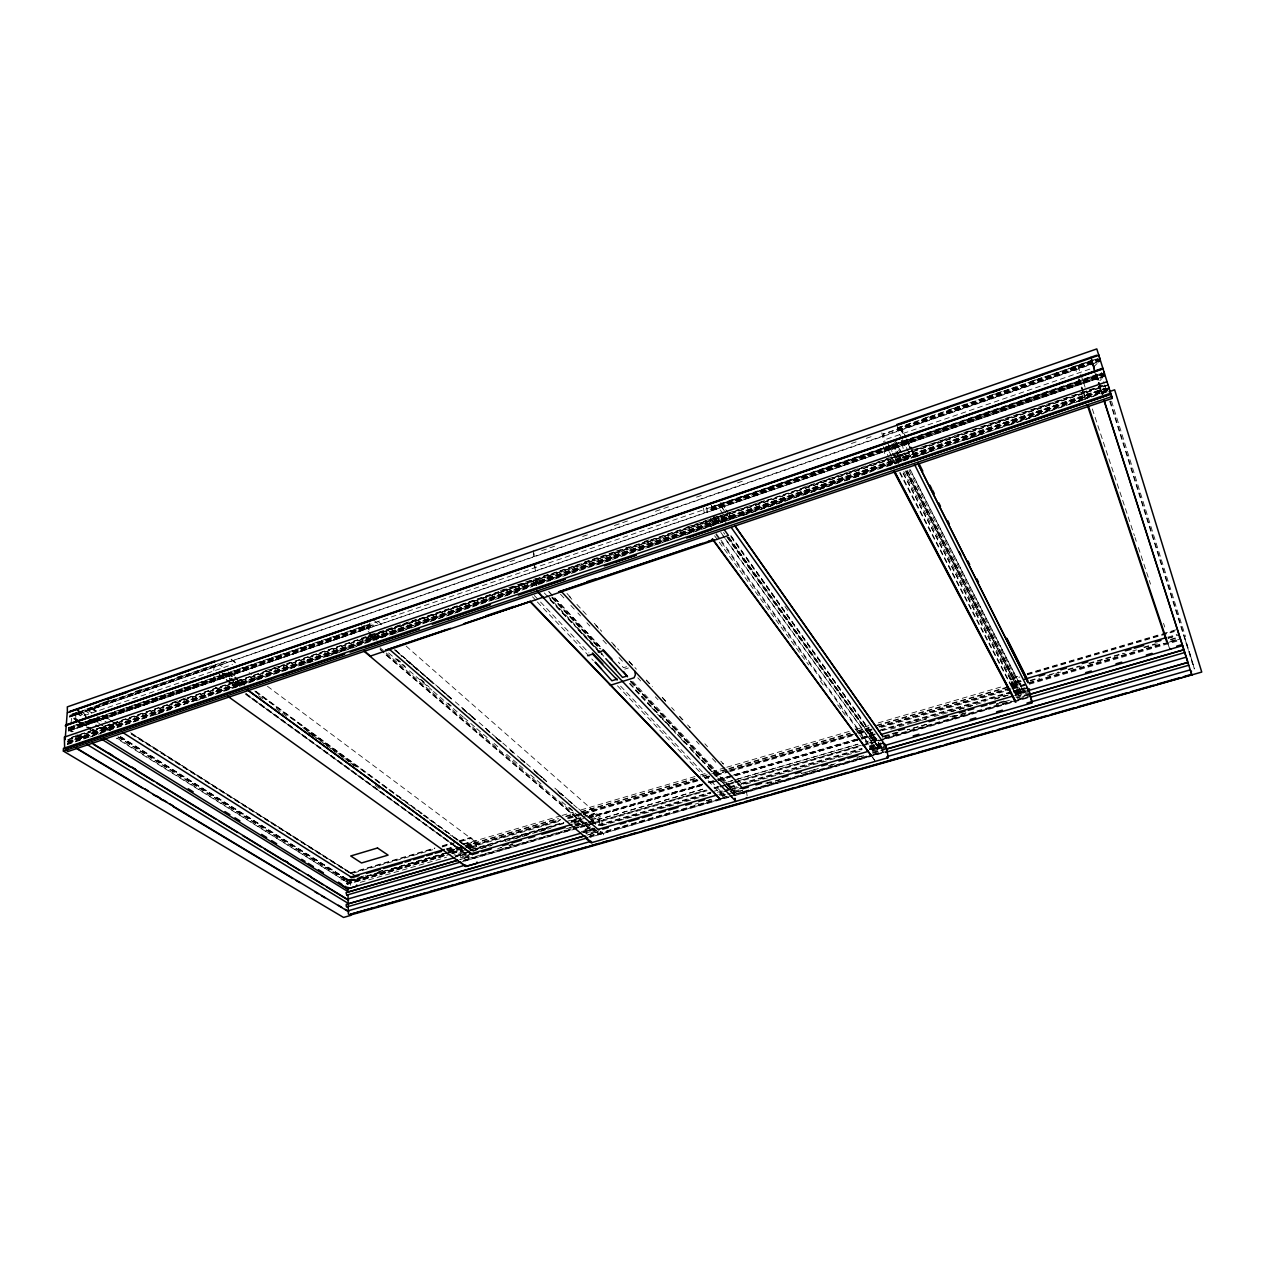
<?xml version="1.0" encoding="UTF-8"?>
<svg xmlns="http://www.w3.org/2000/svg" width="1265" height="1265" viewBox="0 0 1265 1265"><rect width="100%" height="100%" fill="white"/><g stroke="black" fill="none" stroke-linecap="round" stroke-linejoin="round"><path stroke-width="0.75" stroke-dasharray="5 3.75" d="M730.016 787.7L730.032 786.703L739.456 783.905M465.394 860.943L571.211 829.698M347.227 882.97L347.195 884.393L450.15 854.302M213.832 670.403L213.959 666.623M213.69 682.246L213.832 676.917M214.133 676.364L214.338 679.289M214.955 666.94L215.034 665.706M215.35 666.845L215.635 664.979M213.991 681.029L214.054 679.084M705.064 523.568L705.759 521.386M347.116 883.871L347.179 882.938L444.521 854.507M707.277 512.641L706.866 510.886M75.52 720.244L75.884 715.263M76.058 713.033L75.932 714.646M76.106 714.583L76.216 712.986M68.199 739.772L68.057 741.606L1105.12 388.75M367.483 624.863L68.531 727.47L68.626 730.601M70.097 714.851L69.939 716.686M69.512 742.871L69.812 739.013M70.682 727.501L70.445 730.585L75.789 733.906M70.998 723.311L71.789 717.097L76.185 718.82M77.75 721.24L72.737 718.125L72.848 716.733M79.3 721.398L74.35 717.571L72.737 718.125M522.239 583.94L521.496 586.074M898.055 429.894L1100.265 359.987M595.799 831.152L586.422 833.872L585.205 828.654L590.834 826.946M381.935 636.327L381.666 637.212M235.685 672.253L234.831 673.897M713.697 523.647L907.78 457.803L906.025 452.111M711.879 509.447L1104.883 374.74M75.52 715.784L75.394 713.855M213.722 681.535L213.485 679.906M535.822 580.904L536.075 579.244M75.584 715.452L75.267 714.504M1022.721 692.287L1020.46 693.283L905.313 470.39M362.517 639.932L362.723 638.683L535.822 580.382L362.723 638.683M1109.737 401.274L1192.689 664.109L1190.792 656.598M1186.38 643.759L1184.641 636.864L1185.447 636.422M1194.255 669.058L1193.211 664.331M874.21 750.05L872.486 750.177L720.481 540.882M1099.854 385.936L1102.115 394.522M1093.624 367.04L1097.735 362.834M734 793.266L734.601 792.428L630.444 681.06M70.397 731.328L71.82 730.458L71.71 731.866L73.323 731.312M346.563 881.278L350.769 879.444M535.569 581.631L535.917 579.67M721.983 520.326L721.319 516.104L726.98 524.105M347.922 879.839L347.733 882.337L448.063 853.037M536.439 583.386L536.597 585.426L536.107 584.224M382.046 636.406L381.998 632.532L380.512 631.235M68.705 731.012L370.123 627.661M235.907 672.253L85.087 723.991M509.922 561.66L515.519 559.731M541.641 550.686L556.568 545.531M582.691 536.486L588.288 534.542M614.411 525.513L629.337 520.342M655.46 511.313L670.387 506.142M696.509 497.098L702.107 495.168M737.558 482.898L743.156 480.953M851.377 443.509L858.84 440.932M866.304 438.338L871.901 436.409M924.146 418.336L931.609 415.742M948.402 409.939L954 407.994M955.866 407.362L959.597 406.065M989.451 395.739L995.049 393.794M996.915 393.146L1004.378 390.569M1030.501 381.524L1036.098 379.595M1037.964 378.947L1041.696 377.65M1071.55 367.324L1095.806 358.928M103.572 702.502L109.154 700.573M135.181 691.576L140.763 689.646M897.707 427.744L945.872 411.093M953.288 408.516L1032.936 380.971M1034.786 380.322L1042.186 377.761M1044.052 377.128L1095.917 359.181M99.287 704.131L104.868 702.202M106.734 701.553L110.45 700.272M138.359 690.627L142.075 689.33M177.416 677.107L182.998 675.178M897.612 427.95L914.295 422.178M921.711 419.616L1045.918 376.654M1047.768 376.005L1097.814 358.691M71.915 714.108L79.347 711.547M86.795 708.969L92.377 707.04M94.227 706.392L133.284 692.888M135.134 692.24L211.382 665.88M1099.838 358.612L897.865 428.455L898.403 430.906M72.247 714.33L227.241 660.757M1099.949 358.975L883.27 433.99L884.978 441.643M70.793 715.152L227.479 660.931M1100.06 359.323L883.429 434.29L883.112 433.278M76.801 713.334L86.099 710.124M1092.343 362.391L1078.175 366.486M69.449 716.227L214.623 666.054M69.654 716.433L216.268 665.833M1100.376 360.304L897.786 430.432L902.214 439.224M215.082 666.56L69.622 717.018L1100.677 361.268M898.277 430.559L1100.487 360.699M69.338 717.018L1096.818 362.122M74.287 718.283L79.695 721.256M83.933 715.69L89.515 713.776M91.365 713.128L232.554 664.489M886.639 439.145L1094.051 367.656M711.468 506.791L1100.297 373.333M68.5 727.755L1102.258 372.985M69.053 727.802L369.791 624.61M711.8 507.249L1102.353 373.238M68.484 728.15L369.807 625.305L69.006 728.466M1104.266 372.78L711.578 507.502L1104.44 373.333M1104.551 373.697L712.274 508.467M69.749 728.861L374.219 624.467L69.591 728.83M1104.661 374.029L707.024 510.143L707.325 512.151M901.281 440.441L902.087 443.604L707.23 510.412L706.597 507.312M68.563 730.063L369.649 627.013L68.389 729.952L68.674 731.012L1101.499 377.144M712.005 509.558L1104.977 375.041M1105.151 375.594L68.547 730.933M712.258 510.617L1105.278 376.021M1102.305 377.571L1100.724 378.108L1101.198 379.611L1099.032 381.208M713.934 517.575L717.239 516.452L720.671 521.275M172.831 702.423L187.789 697.315M265.081 670.798L285.005 664.172M286.886 663.524L290.618 662.259M370.945 634.777L410.271 621.447M412.153 620.815L419.632 618.269M500.466 590.518L535.554 578.738M543.033 576.192L548.63 574.278M584.161 562.166L614.078 551.967M615.897 551.255L623.424 548.773M625.289 548.14L629.037 546.86M644.312 541.467L651.791 538.922M686.942 527.031L758.035 502.869M759.901 502.237L767.381 499.675M802.864 487.499L808.525 485.649M810.343 484.938L817.87 482.471M819.736 481.839L896.506 455.463M913.188 449.881L943.137 439.746M944.971 439.034L952.482 436.567M954.316 435.84L961.827 433.373M963.661 432.662L1077.748 393.842M1079.598 393.13L1087.094 390.664M1088.975 390.031L1096.455 387.469M1098.32 386.837L1102.052 385.556M71.409 737.416L573.124 566.372M574.99 565.74L582.469 563.178M584.351 562.545L1105.942 384.734M71.694 737.479L1104.124 385.556M1108.029 384.813L68.183 739.725M67.883 739.63L1108.156 385.224M536.186 580.603L721.54 517.464M550.797 576.113L547.761 577.156L548.093 580.809M67.472 741.322L1104.962 388.197M67.44 741.606L1105.041 388.513M67.425 742.002L1108.915 387.659M67.946 742.318L1109.089 388.213M68.278 742.539L1109.199 388.576M533.277 550.512L534.273 556.426M68.689 742.697L1109.31 388.908M536.66 583.655L907.78 457.803M67.33 743.82L1109.547 389.652M67.504 743.931L1109.642 389.952M67.219 744.642L170.554 709.396M196.423 700.62L200.155 699.355M202.036 698.723L207.634 696.809M215.382 694.169L532.897 586.312M1106.069 391.786L536.265 585.316L535.743 579.117L539.681 583.545M89.799 737.1L101.01 733.289M155.184 714.883L162.663 712.353M300.912 665.406L306.525 663.493M308.391 662.86L315.855 660.314M327.066 656.519L356.967 646.368M392.45 634.303L399.93 631.773M401.796 631.14L409.275 628.594M411.141 627.962L418.604 625.416M429.815 621.621L459.717 611.469M495.216 599.404L502.679 596.874M504.545 596.242L512.025 593.696M513.89 593.064L517.622 591.799M597.966 564.506L612.908 559.43M639.062 550.544L646.542 548.014M648.407 547.381L655.871 544.836M657.737 544.203L665.216 541.673M667.082 541.025L674.561 538.495M676.427 537.862L730.332 519.536M732.198 518.903L739.946 516.278M741.543 515.725L749.291 513.116M750.888 512.546L758.62 509.937M760.218 509.384L833.097 484.622M834.963 483.989L842.696 481.38M844.308 480.827L852.041 478.217M853.654 477.648L870.478 471.94M887.54 466.153L893.137 464.255M895.003 463.623L911.828 457.914M913.694 457.282L986.558 432.535M988.424 431.887L995.887 429.357M997.753 428.724L1005.232 426.178M1007.098 425.546L1014.577 423.016M1016.443 422.368L1089.307 397.621M1091.173 396.989L1098.652 394.459M1100.518 393.826L1104.25 392.545M514.175 593.253L517.907 591.988M743.14 515.456L786.182 500.845M803.022 495.121L829.223 486.219M844.751 481L852.215 478.47M854.081 477.822L870.399 472.24M915.307 456.981L930.66 451.826M965.843 439.825L982.684 434.116M1008.885 425.214L1042.708 413.766M1078.112 401.701L1085.67 399.187M1102.447 393.431L1108.077 391.581M626.618 666.718L623.519 667.699L618.364 662.133M624.752 669.122L628.357 667.983M377.081 634.35L380.148 636.896M596.463 830.204L593.87 830.978L379.99 647.696M350.484 872.818L434.939 847.945M442.434 845.732L451.826 842.98M459.337 840.766L470.596 837.446L476.051 841.525L476.557 849.985M1017.787 676.38L1010.261 678.593L1010.435 679.59M1027.196 673.613L1160.748 634.287M1162.63 633.733L1175.802 629.859M350.247 873.388L434.765 848.546M442.244 846.317L457.298 841.921M459.132 841.336L470.438 838.047M1010.34 679.147L1017.882 676.965M1027.275 674.166L1174.094 630.982M353.852 872.945L432.725 849.732M442.118 846.965L453.392 843.66M460.903 841.446L470.295 838.679M1010.45 679.795L1019.875 677.028M1027.401 674.814L1174.284 631.599M340.918 879.95L348.428 877.657M446.181 848.957L455.574 846.206M463.101 843.992L470.612 841.794L471.687 842.585L464.176 844.783M1020.729 680.333L1011.304 683.1L1015.621 694.279L1028.84 690.437M1167.769 637.165L1177.193 634.398M446.577 849.242L456.048 846.475M463.623 844.261L560.189 815.988M562.087 815.435L573.456 812.114M581.03 809.9L698.422 775.54M700.32 774.986L709.776 772.203M711.673 771.65L724.924 767.776M726.822 767.222L853.685 730.095M855.583 729.526L868.834 725.651M878.305 722.884L1003.272 686.31M1010.846 684.08L1020.317 681.313M1168.006 638.082L1179.375 634.761M347.733 878.954L342.088 880.614L342.04 877.657M447.272 849.748L457.883 846.633M1021.282 681.408L1011.873 684.175L1011.099 681.029M1168.164 638.319L1175.691 636.105M351.464 878.922L345.851 880.567L346.926 881.246L365.632 875.76M446.924 850.934L458.151 847.629M465.631 845.447L474.992 842.696L476.257 846.443L468.777 848.625M448.379 850.475L457.851 847.708M465.425 845.494L558.292 818.344M565.882 816.115L573.456 813.901M581.046 811.687L700.446 776.773M702.344 776.22L709.918 774.006M711.816 773.453L726.98 769.025M728.877 768.472L850.175 733.004M857.749 730.791L869.134 727.47M876.708 725.256L1009.375 686.468M1011.273 685.915L1020.744 683.132M1030.232 680.364L1037.806 678.151M1049.175 674.83L1058.663 672.047M1068.134 669.28L1079.504 665.959M1088.975 663.192L1123.099 653.214M1143.94 647.127L1155.309 643.79M1170.473 639.363L1179.96 636.595M448 850.95L462.943 846.554M464.824 846.016L476.035 842.727L466.627 846.174M352.666 879.27L347.084 881.057M360.082 877.056L363.893 875.981M378.788 871.585L382.599 870.51M449.85 850.76L464.808 846.364M466.674 845.826L476.02 843.075M378.725 871.933L382.473 870.826M449.802 851.108L464.761 846.712M446.339 852.958L347.211 881.974L347.021 880.535M448.205 852.404L459.432 849.115M466.911 846.933L476.272 844.198L476.13 842.664M446.845 853.005L349.804 881.341L120.159 737.036M451.953 852.278L461.361 849.574M468.793 847.344L476.32 845.194L476.367 846.633L468.872 848.831M347.053 883.682L444.442 855.282M451.874 853.037L461.298 850.349M468.714 848.103L476.193 845.906M347.084 884.203L450.055 854.096M451.921 853.559L461.282 850.823M452.032 853.748L467.006 849.368M351.543 879.302L345.867 880.962L345.898 882.923L347.748 883.887M448.253 851.045L463.417 846.617M465.314 846.064L558.213 818.914M565.803 816.684L573.377 814.47M580.967 812.256L696.62 778.449M713.681 773.468L726.964 769.594M728.861 769.041L850.206 733.574M857.781 731.36L869.166 728.023M876.74 725.81L1009.47 687.022M1011.368 686.468L1020.839 683.701M1030.327 680.934L1039.798 678.167M1047.388 675.937L1060.655 672.063M1068.245 669.849L1081.512 665.975M1089.102 663.745L1125.123 653.23M1132.713 651.001L1136.508 649.894M1144.082 647.68L1157.349 643.806M1170.631 639.932L1180.103 637.149M349.725 880.978L383.864 871M391.454 868.786L446.45 852.721M448.348 852.167L459.733 848.847M467.323 846.633L560.269 819.499M567.859 817.269L581.125 813.395M583.023 812.842L696.841 779.604M704.415 777.39L712.005 775.176M713.903 774.623L727.185 770.749M729.083 770.195L856.168 733.083M858.065 732.53L869.45 729.209M878.922 726.426L1009.802 688.207M1011.7 687.654L1021.187 684.887M1028.777 682.673L1163.452 643.347M1171.042 641.134L1180.514 638.366M448.743 852.452L463.907 848.024M465.805 847.471L560.616 819.799M568.206 817.585L581.473 813.711M583.371 813.158L697.142 779.936M704.716 777.722L712.306 775.508M714.203 774.955L723.691 772.188M731.265 769.974L856.421 733.447M858.302 732.894L871.585 729.02M879.175 726.806L1010.008 688.603M1011.889 688.049L1027.069 683.622M1028.967 683.068L1167.374 642.652M1169.271 642.098L1180.656 638.778M449.961 852.484L465.109 848.072M467.006 847.518L559.763 820.447M567.337 818.234L576.808 815.466M584.383 813.253L697.98 780.11M705.554 777.896L709.333 776.789M716.907 774.575L728.276 771.255M730.158 770.701L857.006 733.684M858.903 733.131L872.154 729.273M879.728 727.059L1010.371 688.919M1012.253 688.381L1027.401 683.954M1029.299 683.4L1180.751 639.189M346.642 883.397L445.248 854.634M452.838 852.42L462.421 849.542M469.9 847.439L560.996 820.779M568.507 818.676L581.853 814.692M583.671 814.249L697.505 780.948M705.032 778.845L708.89 777.627M716.417 775.524L727.849 772.109M729.684 771.65L856.769 734.491M858.666 733.937L871.933 730.063M881.389 727.391L1010.34 689.694M1012.221 689.219L1027.401 684.713M1029.299 684.254L1180.988 639.995M463.449 851.63L453.961 855.029M471.023 849.416L563.905 822.297M565.803 821.744L580.967 817.317M582.865 816.763L594.234 813.427L599.167 817.759L599.484 820.479L590.043 823.215M872.85 732.15L869.102 733.241L869.181 734.317M880.361 729.952L1011.62 691.607M1013.502 691.07L1024.761 687.78M470.833 850.001L563.763 822.867L470.817 850.112M360.304 882.369L446.498 857.243M869.102 733.811L872.882 732.735M880.361 730.522L1011.715 692.208M1013.581 691.623L1026.721 687.828M465.03 852.325L459.353 853.986L460.586 854.887L460.745 857.891L468.335 855.693M466.927 851.772L563.684 823.547M571.274 821.317L580.761 818.55M588.351 816.336L594.044 814.676M872.913 733.384L869.166 734.475L870.573 738.728L876.202 737.084M882.306 730.632L1011.826 692.841M1013.692 692.287L1026.832 688.46M455.084 855.946L470.264 851.535M472.13 850.981L491.105 845.463M515.693 838.315L546.021 829.492M570.626 822.329L585.79 817.917M587.656 817.38L701.316 784.316M708.874 782.118L716.48 779.904M718.346 779.366L731.629 775.508M733.494 774.955L854.729 739.693M862.271 737.495L873.672 734.19M890.687 729.225L926.692 718.757M934.25 716.559L985.403 701.68M994.843 698.928L1008.126 695.07M1015.684 692.872L1025.172 690.105M455.985 855.788L471.165 851.377M473.063 850.823L492.022 845.305M505.304 841.446L529.956 834.283M539.443 831.516L550.813 828.211M571.685 822.139L581.157 819.388M588.747 817.174L706.329 782.972M708.226 782.418L732.894 775.255M734.791 774.702L859.963 738.286M861.86 737.732L875.127 733.874M913.061 722.837L926.344 718.979M950.995 711.816L975.647 704.637M994.606 699.118L1007.889 695.26M1015.479 693.046L1024.95 690.295M456.064 856.373L465.552 853.622M573.678 822.187L581.268 819.973M588.842 817.775L702.676 784.68M710.25 782.466L717.84 780.268M719.738 779.714L733.02 775.856M734.918 775.303L860.121 738.902M862.018 738.349L875.301 734.491M1015.669 693.679L1025.156 690.911M466.548 853.733L455.179 857.038L466.532 853.812M574.547 822.329L582.121 820.131M716.638 781.027L709.064 783.241L873.894 735.36L862.524 738.618M718.536 780.473L728.007 777.722M735.582 775.524L860.643 739.171M1016.001 694.011L1025.472 691.259M574.516 822.392L582.106 820.226M1016.001 694.106L1025.472 691.307M467.149 854.934L459.669 857.196M573.883 823.847L583.244 821.127M590.739 818.945L594.487 817.854L595.451 818.692L591.656 819.799L599.183 817.775M873.625 736.657L869.877 737.748L871.379 743.852L874.653 748.406M1014.562 695.608L1027.718 691.781M575.575 824.48L584.066 822.013M465.188 856.753L468.967 855.662M574.642 824.906L584.082 822.171M1016.997 696.114L1028.255 692.841M467.892 856.848L464.113 857.939L465.394 859.425L571.163 828.702M575.638 825.507L586.976 822.218M588.857 821.665L598.313 818.914L599.563 822.013M872.344 739.313L876.123 738.222M883.697 736.024L896.932 732.166M949.889 716.765L957.463 714.567M999.065 702.47L1006.64 700.272M1016.095 697.521L1029.331 693.663M882.211 737.179L884.82 736.42M497.73 848.609L501.525 847.518L497.683 848.689M509.099 845.32L512.894 844.214M569.756 827.737L586.818 822.788L565.929 828.907M588.715 822.234L704.352 788.712M857.907 744.199L734.68 779.92L857.891 744.279M876.866 738.713L865.497 742.002L876.851 738.776M884.441 736.515L899.621 732.119L884.441 736.578M926.154 724.418L907.195 729.921L928.036 723.944M996.298 704.083L1009.565 700.241L996.282 704.162M509.068 845.399L512.847 844.293M588.684 822.313L704.336 788.791M573.045 828.164L588.162 823.768M877.056 739.962L873.087 740.373M884.615 737.764L1011.209 700.984M1018.768 698.802L1030.105 695.497M463.717 860.279L569.946 829.524M577.536 827.326L592.716 822.93M594.613 822.377L706.534 789.977M714.124 787.779L721.714 785.581M723.596 785.027L736.878 781.185M738.776 780.632L863.979 744.389M865.877 743.836L882.954 738.886M884.852 738.333L1015.732 700.446M1017.629 699.893L1027.117 697.142M463.638 860.5L571.78 829.192M573.678 828.654L588.857 824.258M590.755 823.705L706.487 790.198M714.077 788L717.872 786.909M719.769 786.356L733.052 782.513M734.949 781.96L860.168 745.702M862.066 745.164L879.143 740.215M881.041 739.661L1011.953 701.759M1013.85 701.221L1027.133 697.379M573.092 829.144L588.209 824.748M590.107 824.211L599.547 821.459L600.005 826.061M882.891 739.313L873.53 742.618M884.788 738.76L1011.447 701.996M1019.021 699.814L1030.358 696.509M462.468 861.639L592.004 824.211M593.902 823.657L707.119 790.751M714.646 788.664L718.488 787.462M720.323 787.02L733.653 783.067M735.503 782.64L860.674 746.318M862.524 745.876L1012.332 702.439M1014.214 701.98L1028.603 697.616M598.345 824.78L710.898 792.175M712.764 791.637L720.275 789.455M741.337 783.351L862.003 748.406M869.545 746.208L880.867 742.934M585.062 829.176L590.723 827.563M598.203 825.365L710.835 792.791M729.952 787.209L739.408 784.506M741.274 783.936L862.034 749.007M869.545 746.793L882.78 742.998M584.999 829.84L590.629 828.211M600.021 825.492L710.803 793.424M729.952 787.889L741.274 784.616M743.156 784.063L862.066 749.655M869.608 747.473L882.812 743.646M583.086 832.591L594.439 829.302L591.087 830.33L384.244 653.499M872.218 749.149L881.357 746.476M881.199 746.809L879.349 747.489M879.112 748.168L876.424 748.833L722.979 535.838M585.442 833.113L594.835 830.33M718.868 794.499L724.513 792.87M730.522 791.131L738.08 788.949M872.218 750.224L883.555 746.951M581.347 831.658L592.716 828.369M601.666 825.65L708.4 795.005M717.445 792.254L736.847 786.798M745.907 784.031L862.003 750.683M869.276 748.437L880.978 745.212M583.307 831.69L594.692 828.401M729.352 789.566L736.942 787.383M869.719 749.086L881.104 745.812M723.311 791.811L719.516 792.918L727.122 790.736M725.209 791.273L738.507 787.431L729.02 790.182M719.722 795.4L725.367 793.772M738.918 789.85L731.376 792.032L730.917 788.917M872.913 751.189L884.235 747.915M596.906 831.832L589.332 834.015L590.518 835.564L715.468 799.575M721.967 795.764L725.762 794.673M727.66 794.12L733.336 792.491L734.57 795.685M739.361 790.751L733.716 792.38L734.775 794.025L871.854 754.541M765.673 783.161L773.184 780.995M872.803 752.264L885.959 748.469M587.007 835.106L598.377 831.848L588.873 834.679M706.423 800.777L714.013 798.595M742.444 790.419L732.973 793.139L742.428 790.53M801.204 773.532L818.265 768.63L801.188 773.642M861.86 756.091L856.184 757.719L863.742 755.648M873.23 752.817L884.615 749.544M695.023 804.161L698.818 803.069M706.408 800.887L713.982 798.705M722.331 796.349L724.813 795.638L618.601 684.049M872.281 753.118L884.599 749.655M723.042 797.393L726.837 796.302M873.735 753.987L883.128 751.284M589.111 836.339L719.991 798.753M721.888 798.199L731.36 795.479M733.257 794.942L871.727 755.173M873.625 754.62L883.112 751.9M589.047 836.608L716.148 800.097M718.046 799.559L727.533 796.839M729.431 796.286L867.932 756.533M869.83 755.98L883.112 752.169M717.476 800.033L590.581 837.114M719.374 799.496L728.846 796.76M887.05 751.22L734.949 795.574L883.587 752.817M589.68 837.256L728.893 797.314M882.085 747.852L877.752 749.07L877.926 749.876M879.159 747.504L728.64 537.325M900.806 429.499L902.609 433.009M721.43 506.712L729.367 517.954M589.601 828.654L379.99 649.056M75.03 737.131L80.059 740.199M78.683 734.965L83.711 738.048M78.288 735.107L83.332 738.175M77.465 734.933L82.494 738.001M76.738 734.933L81.782 738.017M80.027 735.424L85.055 738.491M80.201 735.597L85.229 738.665M78.968 722.394L90.716 729.684M92.392 730.727L97.421 733.842M75.6 720.402L83.949 725.588M77.718 724.402L82.731 727.501M89.42 731.644L96.108 735.771M82.699 722.774L91.222 728.166M92.709 729.004L101.058 734.19M81.371 722.299L86.368 725.414M93.041 729.573L99.729 733.716M80.976 722.442L90.985 728.656M92.661 729.699L99.334 733.842M78.477 721.256L71.488 716.875M80.138 722.299L86.826 726.442M93.499 730.601L98.512 733.716M79.426 722.283L91.127 729.541M92.788 730.569L97.8 733.684M78.066 711.768L88.091 718.061M89.768 719.105L96.456 723.311M103.145 727.501L108.158 730.648M118.198 736.957L347.29 880.74M77.892 711.816L87.933 718.125M89.609 719.168L96.298 723.359M102.987 727.565L107.999 730.711M118.025 737.005L347.148 880.788M77.023 712.954L82.019 716.101M88.692 720.275L98.686 726.537M100.362 727.581L105.359 730.711M117.028 738.033L347.069 882.148L116.301 738.27M76.279 713.223L81.276 716.354M87.949 720.528L97.958 726.79M99.619 727.834L104.631 730.964M80.644 711.515L85.625 714.646M93.942 719.88L102.259 725.114M103.936 726.157L110.577 730.348M120.57 736.625L350.136 881.073L350.674 885.326M77.165 709.744L85.482 714.962M92.139 719.153L97.12 722.299M98.796 723.343L110.435 730.664M120.428 736.942L350.152 881.246M76.896 709.823L85.214 715.057M91.871 719.247L96.867 722.378M103.524 726.569L110.182 730.759M85.435 711.009L88.771 713.112M97.089 718.378L102.101 721.54M108.758 725.746L113.755 728.893M351.955 879.333L355.291 881.436L355.228 878.479M96.472 717.982L101.485 721.145M108.158 725.367L113.17 728.529M87.617 710.266L95.934 715.531M97.595 716.575L107.588 722.9M109.249 723.959L114.23 727.106M353.82 878.78L357.157 880.962M92.503 708.4L97.484 711.578M104.125 715.8L112.427 721.097M114.103 722.157L120.744 726.379M130.706 732.735L356.651 876.566M91.238 708.036L96.235 711.215L91.175 708.068M119.495 726.015L114.498 722.837L119.432 726.031M352.097 874.004L131.117 733.415L355.354 876.139M91.349 708.764L96.346 711.942M102.987 716.164L111.288 721.445M112.965 722.505L119.606 726.727M131.228 734.127L352.239 874.637M590.154 829.318L379.026 648.597M465.03 853.385L246.264 694.359M215.43 687.448L221.849 692.034M215.477 687.733L221.707 692.192M222.687 690.579L536.107 583.529M376.559 633.591L381.05 637.481M220.521 675.067L230.104 682.025M231.701 683.195L236.492 686.674M246.074 693.647L463.211 851.598M219.383 674.704L229.803 682.025M230.562 682.831L236.191 686.674M245.774 693.631L465.251 853.464M219.114 674.625L228.696 681.598M230.293 682.752L235.084 686.231M219.999 675.763L235.97 687.354M245.552 694.311L465.868 854.397M222.181 673.233L239.97 686.389M222.466 673.929L231.969 681.029M233.551 682.199L239.986 686.705M375.405 785.486L380.18 788.965M226.229 673.106L231.337 676.633M237.361 681.266L242.453 684.776M225.882 673.739L230.657 677.234M237.014 681.882L240.208 684.207M224.743 673.106L234.31 680.333L227.937 675.684M235.685 681.044L240.666 684.982M235.875 681.503L240.635 684.982M224.126 673.692L233.93 680.697M235.258 681.835L240.287 685.345M222.482 673.091L240.002 685.883M233.867 675.115L229.107 671.62L234.61 675.763M240.208 679.779L244.967 683.274M256.068 691.433L422.557 813.822M424.155 814.992L452.696 835.975M454.277 837.145L473.3 851.124M217.96 663.508L222.719 667.019M240.223 679.89L245.726 683.922M254.913 691.006L475.387 852.926M228.159 671.889L237.678 678.878M239.259 680.048L245.6 684.697M255.119 691.686L374.06 779.034M375.642 780.189L397.843 796.491M399.424 797.662L404.183 801.156M405.765 802.31L421.625 813.964M423.206 815.134L427.965 818.613M429.562 819.783L434.306 823.278M435.903 824.448L451.763 836.086M453.344 837.256L458.104 840.751M459.685 841.905L464.445 845.399M466.026 846.57L472.367 851.234M228.19 672.885L232.95 676.364M234.547 677.534L244.066 684.523M302.809 727.612L358.375 768.377M228.127 673.28L244.303 685.235M258.598 695.718L263.373 699.213M276.07 708.542L280.846 712.037M282.427 713.191L287.202 716.686M306.257 730.664L325.042 744.326M326.623 745.496L331.398 748.991M332.98 750.161L348.871 761.799M350.452 762.969L355.228 766.464M228.174 673.755L236.112 679.574M237.694 680.728L242.469 684.223M309.15 733.115L313.926 736.594M231.1 659.176L235.843 662.702M242.153 667.414L251.624 674.482M253.206 675.668L257.949 679.21M267.421 686.278L476.099 842.269M231.527 659.903L235.717 663.018M368.02 637.433L371.009 639.995M366.502 637.513L369.507 640.074M365.253 636.975L370.677 641.355M364.763 636.833L369.269 640.675M369.412 634.635L375.389 639.774M370.882 636.137L375.357 639.995M593.759 828.022L601.207 834.426L600.891 831.358M370.534 636.074L375.009 639.932M397.4 659.192L400.388 661.753M421.292 679.732L424.281 682.294M369.143 635.315L375.42 640.865M396.309 658.828L405.274 666.529M420.201 679.368L429.167 687.053M448.316 703.387L451.305 705.949M569.503 807.687L572.492 810.264M368.447 635.583L374.424 640.77M388.592 652.93L408.01 669.612M409.512 670.893L431.918 690.152M433.421 691.433L463.306 717.097M464.097 717.729L476.067 728.055M476.747 728.656L487.215 737.637M493.998 743.409L499.975 748.595M506.648 754.32L518.603 764.582M519.393 765.23L523.884 769.136M530.557 774.86L542.511 785.122M561.929 801.804L579.18 816.637M585.837 822.345L594.803 830.046M600.29 831.263L603.31 833.92L603.626 837.145M361.505 625.78L376.48 638.683M371.198 634.524L376.369 639.046M369.412 633.749L376.875 640.185M371.214 635.457L375.689 639.315M371.309 635.979L375.784 639.821M377.176 634.793L380.275 637.623M394.996 650.242L402.412 656.677L394.743 649.783M408.358 661.816L426.178 677.265M426.321 677.502L429.294 680.064M441.026 690.121L453.044 700.652M464.793 710.709L476.81 721.24M495.991 737.732L500.576 741.828M524.343 762.416L519.741 758.32L524.358 762.099M542.021 777.627L536.091 772.472L546.701 781.454M543.507 778.908L546.48 781.485M559.842 793.06L562.814 795.638M571.859 803.575L568.76 800.777L572.017 803.401M586.581 816.225L583.608 813.648L586.596 816.21M592.526 821.365L595.625 824.163M376.511 634.461L379.484 637.038M406.239 660.219L416.644 669.232M430.021 680.807L432.978 683.385M462.705 709.143L465.678 711.705M486.487 729.731L489.46 732.308M510.269 750.335L513.242 752.912M534.051 770.938L538.51 774.797M557.833 791.526L562.293 795.4M583.102 813.411L586.074 815.988M365.474 626.681L372.938 633.132M374.44 634.429L378.915 638.303M373.823 634.619L378.298 638.477M370.297 625.732L370.139 627.614M395.913 650.368L446.403 694.137M447.889 695.434L453.835 700.589M455.321 701.869L470.169 714.741M471.655 716.037L477.601 721.192M479.087 722.473L489.476 731.486M498.394 739.219L501.367 741.796M502.853 743.077L513.242 752.09M522.16 759.822L525.133 762.4M526.604 763.68L539.981 775.271M554.829 788.142L563.747 795.875M569.677 801.03L572.65 803.591M578.595 808.746L588.984 817.759M369.76 627.899L369.285 621.542M394.901 649.799L405.385 658.78M406.792 660.093L429.151 679.368M430.543 680.681L451.431 698.691M461.725 707.72L475.181 719.279M485.491 728.308L500.434 741.164M510.744 750.192L524.184 761.751M534.494 770.78L546.464 781.058M558.26 791.384L571.701 802.943M582.026 811.972L595.467 823.547M376.875 634.287L380.164 637.354M406.666 660.109L433.484 683.353M439.445 688.508L451.447 699.118M463.275 709.159L475.213 719.706M487.104 729.826L490.093 732.403M496.054 737.574L500.45 741.575M559.857 793.044L563.083 795.669M573.519 804.698L577.978 808.572M592.542 821.365L595.499 823.926M373.855 620.166L380.243 625.78M378.029 621.4L385.43 627.899M386.916 629.195L392.83 634.398M406.144 646.115L601.492 817.838L602.235 825.223M521.718 585.521L524.453 588.367M532.486 596.795L536.581 601.065M537.372 602.014L593.317 660.583M617.462 685.788L722.6 795.859M527.11 587.94L524.422 585.11L524.722 588.763M534.304 595.499L539.728 601.191M540.55 602.061L588.937 652.882M547.555 595.625L597.57 648.913M598.93 650.352L604.338 656.124M630.002 683.448L735.091 795.416M544.282 592.937L548.346 597.254M549.69 598.693L599.736 651.965M601.096 653.404L603.8 656.282M629.48 683.622L734.633 795.543L734.649 792.333M550.291 599.816L575.986 627.14M577.33 628.578L601.681 654.479M550.164 600.037L573.156 624.483M578.564 630.239L601.571 654.701M635.441 690.421L650.273 706.186M651.617 707.625L660.962 717.872M662.401 719.105L675.889 733.431M681.282 739.171L685.219 743.678M690.706 749.212L702.85 762.115M708.242 767.855L716.227 776.647M717.666 777.896L723.058 783.636M724.418 785.059L729.715 790.989M730.158 791.242L730.996 792.143M552.979 597.76L600.859 648.945M631.583 681.803L733.969 791.257L734.412 794.12M535.696 579.354L539.08 583.339M552.109 597.191L600.243 648.708M630.682 681.202L734.412 792.048M538.684 583.118L535.838 580.034M551.84 597.048L599.879 648.486M538.764 583.829C531.3 578.927 537.783 576.524 540.867 583.054L536.834 578.88M552.078 598.029L598.661 647.775M630.745 682.041L733.21 791.463M536.787 582.738L536.06 579.481M548.836 591.593L601.982 648.502M632.674 681.376L734.949 790.91M548.804 591.688L601.95 648.597M560.49 594.234L564.49 598.566M570.847 605.429L576.192 611.216M577.852 613.019L580.524 615.913M586.913 622.807L589.885 626.017M602.978 640.185L607.247 644.802M619.044 657.547L624.61 663.587M637.766 677.819L640.643 680.934M655.333 696.825L658.006 699.719M696.446 741.29L699.118 744.168M712.448 758.605L716.449 762.922M741.796 790.34L744.452 793.218L743.994 790.119M533.798 556.6L533.798 553.216M553.675 578.959L549.658 574.595L553.137 578.896M567.02 593.506L572.349 599.325M576.919 604.417L588.367 616.782M594.265 623.329L601.713 631.33M611.612 642.225L619.059 650.242M628.958 661.136L636.406 669.169M646.383 680.017L652.361 686.563M662.338 697.41L666.987 702.502M671.636 707.546L674.292 710.456M679.621 716.243L682.958 719.911M687.591 724.94L690.247 727.834L687.48 724.94M704.874 743.773L707.53 746.682M720.829 761.166L723.485 764.076L720.718 761.166M738.112 780.015L740.768 782.909M569.155 596.337L571.827 599.246M595.847 625.4L598.503 628.31M613.177 644.312L615.849 647.206M629.195 661.753L634.54 667.556M646.494 680.617L649.166 683.527M662.228 697.41L666.449 702.344M679.732 716.828L682.404 719.738M536.376 582.706L536.85 585.379M872.502 757.166L875.032 760.708M872.218 757.087L874.542 760.249M705.301 523.03L707.641 526.224M714.599 535.791L718.093 540.566M719.247 542.163L808.667 664.931M820.258 680.87L823.768 685.662M837.683 704.795L841.178 709.57M842.332 711.167L845.826 715.943M855.093 728.703L858.603 733.494M859.741 735.091L863.236 739.867M711.689 527.331L708.21 522.54L708.764 526.24M716.322 533.719L720.054 538.858M720.939 540.092L874.89 752.359M705.411 520.121L710.045 526.509M715.848 534.494L719.326 539.285M710.361 520.88L713.507 525.244M715.025 524.358L711.42 518.603M720.781 532.359L724.244 537.151M725.398 538.764L877.515 750.003M710.282 518.207L714.899 524.627M713.808 518.207L717.255 523.014M727.596 537.435L879.317 749.007L723.564 532.486M713.207 518.065L716.67 522.872M713.95 516.436L718.884 523.03M728.877 537.293L879.396 748.453L728.529 538.068M713.713 516.468L718.299 522.888M713.587 517.227L718.536 523.995M730.964 535.728L882.053 747.678M717.097 516.721L720.528 521.544M730.854 536.012L880.962 746.508M712.242 510.601L711.057 504.055M717.239 517.685L720.686 522.492M730.996 536.945L881.12 747.33M723.264 516.152L726.679 520.99M721.256 515.124L725.794 521.544M719.959 514.744L724.529 521.18M784.996 606.457L789.566 612.893M723.121 514.001L718.583 507.581L721.414 506.617L725.92 513.037M724.244 515.598L727.644 520.421M727.059 514.649L729.32 517.859M721.841 503.628L727.486 511.677M728.608 513.29L731.992 518.128M720.781 502.474L727.865 512.689M728.687 513.748L732.372 519.14M886.876 458.325L890.544 465.267M883.27 446.672L888.757 457.155M889.69 458.895L892.426 464.128M888.156 459.116L890.924 464.445M887.698 458.784L891.366 465.726M887.54 446.64L889.216 449.834M895.699 464.034L886.37 446.118L887.192 449.802L884.188 450.83L884.757 453.55M900.063 472.335L1017.772 697.774M885.974 446.656L890.544 455.4M891.461 457.155L895.114 464.144M899.684 472.904L1015.874 695.149L1018.578 695.038L902.957 472.572M887.477 442.797L892.031 451.558M892.948 453.297L898.403 463.812M888.599 445.454L894.055 455.969M894.972 457.724L897.707 462.974M903.163 473.474L1018.768 695.813M889.184 448.427L1097.103 377.46M891.872 445.074L896.411 453.85M897.312 455.606L900.032 460.871M905.471 471.386L1020.713 694.121L905.914 470.58M890.181 445.233L894.719 454.009M895.62 455.748L898.356 461.013M903.811 471.529L1019.242 694.185M893.659 444.047L901.803 459.843M907.226 470.374L1022.041 693.378M893.074 443.398L898.498 453.914M899.399 455.669L902.103 460.934M907.527 471.466L1022.341 694.327L906.847 471.244M893.28 444.932L897.802 453.708M898.703 455.463L901.423 460.729M892.315 444.252L901.376 461.804M891.714 444.062L900.775 461.614M894.608 442.212L900.016 452.743M900.917 454.499L903.621 459.78M909.029 470.311L1023.543 693.41L1019.195 695.687M896.11 442.007L901.518 452.554M902.419 454.325L905.123 459.59M910.515 470.153L1024.16 692.556L909.82 469.252M894.513 439.366L905.313 460.46M904.586 452.838L907.843 459.242M901.866 440.853L905.44 447.889M902.087 443.604L903.7 451.036M898.435 431.096L897.185 426.052M902.451 439.682L911.338 457.266M902.862 441.453L907.321 450.261M908.207 452.032L910.879 457.313M911.448 450.609L914.975 457.645L911.385 450.514M900.775 429.404L902.577 433.009M900.664 426.59L905.977 437.168M906.863 438.939L912.16 449.518M913.045 451.289L915.702 456.57M900.727 427.048L906.025 437.627M906.91 439.382L915.749 457.029M900.648 427.665L903.321 433.025M906.847 440.014L911.29 448.901M912.16 450.593L915.718 457.724M226.688 661.563L227.194 662.686M373.523 625.052L374.013 626.207M369.712 624.815L369.791 627.709M535.775 584.335L536.265 585.537M1079.377 379.089L1083.204 390.569M1083.757 392.15L1085.702 398.032M1168.133 644.312L1169.382 648.044M1074.712 366.739L1076.657 372.384M1079.108 379.864L1082.935 391.122M1083.504 392.988L1085.449 398.633M1078.413 378.599L1085.307 399.123M1077.97 365.885L1088.627 397.795M1092.343 408.974L1134.42 535.696M1135.037 537.562L1136.286 541.293M1138.389 547.508L1148.667 578.564M1149.284 580.429L1150.518 584.145M1163.515 623.281L1164.749 627.013M1090.636 360.145L1094.747 373.112M1095.348 374.993L1098.447 384.497M1098.969 386.284L1101.436 393.858M1090.983 356.414L1094.573 367.672M1096.976 375.183L1098.779 380.812M1099.38 382.694L1102.969 393.953M1092.011 360.62L1094.415 368.115M1096.644 375.278L1102.795 394.364M1090.857 357.568L1102.669 394.601M1095.269 372.147L1092.691 364.035L1093.466 366.502M1095.87 374.029L1102.226 394.395M1093.403 367.783L1090.999 360.288L1091.727 363.703M1095.79 375.262L1098.795 384.639M1099.396 386.505L1101.799 394M883.27 434.701L883.713 436.093M1101.293 372.448L1103.649 379.943M1110.243 401.084L1194.54 668.616M1100.993 373.349L1104.06 383.089M1104.645 384.971L1107.017 392.466M1111.571 401.195L1185.511 636.611M1092.343 362.438L1092.786 363.798M1186.87 643.996L1188.752 651.443L1188.151 649.53M1189.258 651.665L1190.586 655.918L1189.053 656.709L1189.448 658.006M1192.089 662.164L1192.689 664.109M1096.929 358.533L1098.099 362.296M1094.351 368.526L1093.956 367.277M1095.838 373.365L1097.198 377.792M1096.012 374.772L1098.02 381.255M1015.368 693.188L1016.143 696.367M881.816 432.82L884.061 442.956M907.811 458.531L907.717 457.693M871.854 748.153L872.471 751.315M711.531 505.32L712.242 510.412M746.635 792.586L747.172 795.891M703.482 507.882L704.589 515.235M734.174 791.21L734.301 792.127M721.113 791.748L721.556 794.863M534.889 565.929L535.332 571.005L534.494 564.743M536.075 579.686L536.629 584.999M363.972 625.384L364.067 628.958M363.308 642.588L362.976 639.584M361.98 637.687L362.122 643.585M362.944 638.256L362.976 639.252M580.825 817.886L571.353 820.653L580.856 817.917M594.107 814.012L588.415 815.672L594.139 814.043M701.49 785.439L589.696 817.933L701.474 785.486M469.283 856.864L459.812 859.615L469.252 856.943M732.799 780.473L723.311 783.225L732.767 780.552M965.97 712.875L950.79 717.271L965.954 712.954M1028.524 694.738L1017.139 698.043L1028.508 694.817M594.202 829.034L582.801 832.323L594.202 829.049M880.914 746.382L869.529 749.671L880.93 746.397M780.347 779.525L765.183 783.889L780.331 779.635M835.327 763.712L827.737 765.894L835.311 763.823M112.838 721.793L104.536 716.496L112.775 721.809M910.563 448.854L906.151 440.046L910.531 448.838M722.299 522.366L721.825 521.101L722.268 522.461"/><path stroke-width="1.5" d="M64.673 748.69L64.357 737.131L1107.049 381.698M64.721 739.962L64.815 738.744M65.796 726.094L65.891 724.892L1102.827 368.194M65.195 738.966L66.144 726.711L65.227 725.746L1103.048 368.89L1096.802 348.919L67.314 706.882L67.393 712.685L1098.811 355.323M67.203 712.97L66.27 725.114L1102.954 368.589M69.765 711.389L214.718 660.931M543.333 597.175L370.424 656.076L364.731 651.285M885.247 744.294L884.82 745.512M1028.84 690.437L1029.473 688.856M585.885 836.576L586.549 838.964L591.135 842.806L735.408 801.457L735.091 798.674M746.113 798.452L746.524 797.567M1182.664 645.609L1026.895 690.99M735.392 801.504L734.981 798.247M622 681.598L610.521 685.235L609.366 683.859M477.016 862.034L476.304 863.505L465.757 866.367L228.269 696.62M356.825 884.962L356.113 886.401L347.369 888.947L341.439 884.646M1031.418 703.166L1032.098 702.154L1029.457 691.765L914.453 464.366M896.822 424.502L1096.723 355.212M70.018 711.736L97.895 702.075M107.177 698.849L127.623 691.781M149.918 684.049L188.944 670.529M198.226 667.303L214.955 661.516M898.909 424.534L915.56 418.762M943.326 409.133L948.877 407.219M993.294 391.818L1009.96 386.046M1019.21 382.852L1043.277 374.503M1067.328 366.17L1072.878 364.241M107.161 699.229L127.607 692.145M1109.057 391.739L1114.639 389.841L1201.75 672.063L350.263 915.117L348.334 913.962L348.239 907.606L346.246 906.436L346.215 904.443L585.078 835.77M1110.654 393.194L63.471 748.342L63.25 751.204L1111.714 396.593M66.254 748.263L273.699 677.945M283.044 674.767L344.713 653.863M365.269 646.905L419.474 628.531M447.494 619.028L490.488 604.464M529.735 591.15L565.234 579.117M615.691 562.008L636.263 555.05M688.587 537.309L1109.073 394.775M65.891 748.453L344.444 654.037M350.057 652.139L419.237 628.689M432.314 624.246L490.282 604.607M518.318 595.103L565.06 579.259M604.322 565.945L636.105 555.177M686.579 538.068L710.883 529.829M772.583 508.925L781.928 505.747M890.354 468.999L1109.105 394.854M68.089 751.473L1112.283 398.396M486.124 615.739L513.938 606.378M586.754 581.71L596.179 578.658M446.861 629.511L385.651 650.131L450.64 628.31M463.559 623.882L530.335 601.381L720.323 799.211M558.592 591.862L702.391 543.412M708.005 541.515L713.602 539.633M463.623 623.945L530.399 601.444M558.64 591.925L713.65 539.696M587.593 655.713L592.589 654.1L617.193 680.017L617.067 678.91M887.477 757.925L888.204 756.913M622.554 681.44L634.081 677.787L635.346 674.909L634.888 671.256M350.31 877.119L444.3 849.511M1024.508 679.226L1165.887 637.718M353.362 877.293L358.991 875.649M366.502 873.435L380.401 869.371M383.406 868.486L402.191 862.967M404.974 862.161L410.635 860.485M413.465 859.662L423.87 856.611M426.605 855.804L432.251 854.16M435.207 853.29L441.643 851.408M1039.166 676.143L1044.779 674.498M1082.255 663.508L1087.884 661.864M1125.36 650.858L1130.973 649.214M1155.34 642.067L1160.954 640.422M1060.829 669.802L1066.474 668.157M1134.262 648.265L1143.687 645.498M1085.639 672.648L1091.331 670.988M1115.999 663.809L1121.676 662.164M1146.343 654.985L1152.02 653.341M1176.687 646.162L1182.364 644.502M454.088 857.797L347.227 888.931L104.125 738.017M469.03 854.397L572.017 824.401M881.152 734.459L1012.68 696.161M472.13 854.587L478.075 852.847M481.617 851.819L491.105 849.068M502.49 845.747L508.182 844.103M511.835 843.028L521.465 840.229M528.707 838.126L534.731 836.371M541.831 834.299L565.091 827.531M898.735 730.538L904.538 728.83M929.143 721.683L934.803 720.022M938.156 719.058L947.532 716.322M959.392 712.875L965.069 711.23M968.184 710.329L973.813 708.685M981.324 706.503L986.953 704.858M989.657 704.067L995.334 702.423M460.666 862.066L346.8 895.098L346.025 892.663L457.883 860.232L347.97 892.031L347.891 887.239M1031.275 697.047L1184.831 652.519M581.188 833.129L465.678 866.525L460.318 862.003M884.14 745.67L1031.971 702.945L1030.374 696.572M598.598 829.239L717.002 795.037M739.978 788.411L868.438 751.315M348.096 898.941L465.662 865.023M913.203 735.914L918.896 734.269M970.097 719.5L975.789 717.856M996.646 711.847L1002.339 710.203M1026.99 703.087L1186.285 657.136M602.678 829.176L608.339 827.547M620.214 824.116L625.843 822.487M629.1 821.554L638.983 818.692M642.304 817.743L651.744 815.008M659.286 812.842L665.279 811.102M668.726 810.106L678.151 807.386M685.709 805.204L691.56 803.528M698.913 801.393L704.716 799.733M742.697 788.775L748.358 787.13M755.885 784.964L761.562 783.32M782.213 777.358L787.984 775.698M795.369 773.563L801.014 771.935M821.697 765.973L827.342 764.345M838.948 760.992L844.609 759.364M848.024 758.368L857.812 755.537M348.175 903.779L583.212 836.197M886.512 749.007L1187.898 662.354M886.496 749.117L1187.914 662.449L1188.246 663.508M347.005 906.894L587.782 837.794M885.453 752.375L1188.784 665.232M348.286 910.753L591.008 841.304M886.828 756.676L1190.223 669.865M537.087 591.055L735.787 801.346L888.315 757.624L886.069 746.413L731.233 527.426M373.048 907.843L350.247 914.342L1191.756 674.767M376.844 906.768L399.629 900.253M403.44 899.178L426.226 892.679M430.021 891.588L452.807 885.089M456.618 884.014L479.403 877.499M483.198 876.424L506 869.925M509.795 868.834L532.581 862.335M536.376 861.259L559.177 854.745M562.972 853.669L585.758 847.171M589.553 846.079L599.057 843.376M602.852 842.284L608.56 840.672M616.15 838.489L625.653 835.785M629.448 834.71L635.141 833.082M642.747 830.915L652.234 828.196M656.029 827.12L661.737 825.492M669.327 823.325L678.831 820.621M682.626 819.53L688.318 817.902M695.924 815.735L705.411 813.031M709.206 811.956L714.915 810.327M718.71 809.236L741.496 802.737M745.291 801.662L768.092 795.147M771.887 794.072L794.673 787.573M798.484 786.482L821.27 779.983M825.065 778.908L847.85 772.393M851.661 771.318L914.326 753.434M918.137 752.359L940.923 745.844M944.718 744.769L967.504 738.27M971.314 737.179L994.1 730.68M997.895 729.605L1020.697 723.09M1024.492 722.015L1047.278 715.516M1051.073 714.425L1073.874 707.926M1077.669 706.85L1100.455 700.336M1104.25 699.26L1127.052 692.761M1130.847 691.67L1153.633 685.171M1157.428 684.08L1180.229 677.581M1184.024 676.506L1189.717 674.878M350.769 915.386L343.542 917.441L64.167 751.568M591.909 842.648L363.972 651.19M1190.918 671.889L1191.535 671.256M65.337 749.876L68.01 751.457M144.7 788.743L148.068 790.767M156.702 796.001L160.07 798.025M163.217 799.891L166.806 802.089M169.969 803.939L173.337 805.963M338.372 905.266L341.74 907.29M345.108 909.314L348.476 911.353M75.995 747.789L348.824 911.859M77.276 748.943L142.977 788.427M153.081 794.499L156.449 796.523M159.817 798.547L163.185 800.571M173.305 806.659L292.895 878.543M296.263 880.567L299.647 882.591M314.795 891.714L318.163 893.738M321.531 895.762L324.915 897.786M86.779 744.294L348.681 903.653M92.108 743.172L348.618 900.063M93.389 744.326L130.279 766.89M135.308 769.958L153.761 781.232M157.113 783.288L215.809 819.167M219.161 821.222L237.614 832.497M242.643 835.58L261.08 846.854M264.432 848.91L284.562 861.212M287.914 863.252L299.663 870.431M311.396 877.61L323.128 884.788M326.481 886.844L348.286 900.158M132.003 767.222L135.355 769.262M284.562 860.564L287.914 862.619M308.043 874.937L311.396 876.977M108.711 753.039L112.063 755.094M132.192 767.396L135.545 769.452M284.831 860.785L288.183 862.841M346.926 894.972L348.033 895.841L348.207 905.661M101.121 738.871L348.492 891.92M188.185 788.728L193.197 791.843M224.901 811.561L229.914 814.676M234.926 817.775L239.923 820.89M261.634 834.394L266.63 837.509M271.643 840.608L276.656 843.723M301.687 859.299L305.023 861.37M308.36 863.442L313.372 866.557M318.385 869.672L323.381 872.787M338.403 882.132L341.74 884.203M345.092 886.275L348.428 888.362M122.563 732.388L352.16 877.72M1169.967 648.486L1170.789 649.072M389.177 649.119L598.819 830.061M529.798 601.381L720.497 799.591M601.523 668.869L595.088 662.133L611.928 680.76L616.229 679.4L616.102 678.293M592.479 652.961L602.836 663.888M537.166 591.245L543.397 597.839L728.45 535.506L724.292 529.703M609.667 662.734L616.023 669.517M603.01 649.53L611.991 659.144M623.534 671.509L627.503 676.759L603.136 650.669L598.408 652.202L598.282 651.048M561.423 591.514L742.697 788.364M712.511 538.795L871.538 755.948M712.322 539.127L871.047 755.505M887.05 751.22L887.366 752.786M887.144 751.789L885.959 748.469M883.555 746.951L884.235 747.915M882.749 742.397L886.291 747.394L886.876 750.208M893.28 470.485L1015.147 701.569M894.545 471.276L1015.321 700.683M894.102 470.944L1015.89 702.249M1026.627 687.227L1028.698 691.307M959.044 551.667L960.831 555.177M917.631 462.927L1028.097 682.831L917.568 462.832M932.495 490.093L934.266 493.619M1006.75 638.256L1026.2 677.06M919.291 464.081L922.818 471.133M929.902 485.238L931.673 488.764M938.741 502.869L940.512 506.395M947.58 520.5L949.351 524.026M967.915 561.059L969.686 564.585M976.754 578.69L978.525 582.216M1006.814 638.651L1028.034 680.965M1088.121 405.211L1168.054 644.075M1087.173 404.721L1166.646 641.735M731.834 797.171L731.455 795.922M1104.029 400.025L1187.582 661.168M1103.713 399.677L1191.851 674.893M1098.573 354.564L1099.032 356.018M1099.443 357.331L1099.838 358.612M1104.045 372.052L1104.44 373.333M1107.808 384.101L1103.317 369.728M1108.693 386.932L1109.089 388.213M1109.278 388.829L1109.895 390.759M1110.97 394.221L1112.267 398.349M1107.95 384.576L1108.962 387.786M1110.022 391.17L1111.793 396.846M1190.555 670.893L1191.883 675.162M1030.105 695.497L1029.378 692.682M1029.331 693.663L1029.916 695.94M626.412 675.02L626.539 676.143L622.522 677.408L605.84 658.67M377.508 847.993L350.737 855.978L361.505 862.983L388.07 855.124L377.508 847.993M1183.961 649.672L1028.524 694.738L1183.977 649.751M472.462 854.476L246.991 689.536L472.43 854.476M882.859 736.42L734.965 525.892L882.875 736.499"/></g></svg>
